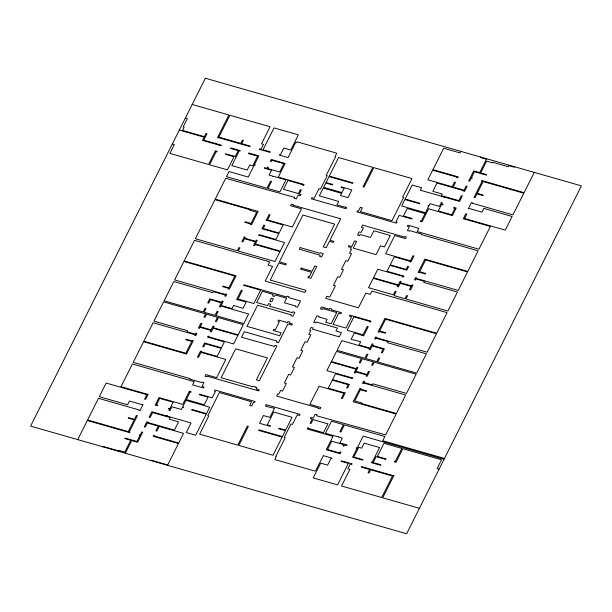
<?xml version="1.0" encoding="UTF-8"?>
<svg xmlns="http://www.w3.org/2000/svg" width="612" height="612" viewBox="0 0 612 612"><rect width="100%" height="100%" fill="white"/><g stroke="black" fill="none" stroke-linecap="round" stroke-linejoin="round"><path stroke-width="0.92" d="M77.724 439.607L87.317 420.513L129.736 432.653L130.004 432.118L129.262 431.904L137.394 415.716L136.4 415.433L134.449 419.312L128.497 417.606L128.229 418.141L134.181 419.847L128.268 431.621L87.593 419.977L98.478 398.305L139.154 409.948L138.955 410.346L139.949 410.637L143.04 404.478L141.846 404.593L129.446 401.044L127.564 404.792L99.282 396.698L106.144 383.051L146.819 394.694L144.6 399.108L145.595 399.399L148.081 394.449L120.992 386.692L132.422 363.949L194.234 381.643L192.619 384.856L203.528 387.977L204.071 386.906L202.082 386.34L203.964 382.592L201.983 382.026L201.715 382.561L189.812 379.149L190.08 378.621L133.225 362.342L143.575 341.741L186.538 354.042L193.262 340.662L192.267 340.379L192 340.915L186.048 339.209L185.773 339.744L191.732 341.45L185.811 353.223L143.843 341.205L153.122 322.746L195.09 334.756L194.823 335.292L195.809 335.575L196.888 333.433L195.894 333.15L195.358 334.221L187.127 331.865L187.662 330.794L153.926 321.139L163.611 301.877L205.578 313.887L203.964 317.1L204.951 317.383L206.565 314.17L217.482 317.299L215.401 321.445L216.388 321.728L218.476 317.582L243.278 324.681L238.167 334.848L213.366 327.749L214.101 326.272L213.114 325.989L211.163 329.868L200.246 326.747L201.861 323.534L200.874 323.251L198.449 328.07L199.443 328.353L199.979 327.282L210.895 330.404L210.291 331.612L211.278 331.895L213.098 328.284L237.9 335.384L233.6 343.944L208.791 336.845L208.998 336.447L208.003 336.156L207.537 337.097L224.397 341.924L221.445 347.807L204.576 342.98L202.763 346.591L203.75 346.882L205.303 343.799L221.177 348.343L217.138 356.375L201.264 351.831L201.47 351.426L200.476 351.143L197.454 357.163L198.441 357.446L200.996 352.367L225.805 359.466L216.663 377.658L205.747 374.536L204.944 376.143L206.925 376.709L207.193 376.173L258.784 390.938L259.32 389.875L256.344 389.018L256.887 387.947L255.893 387.664L256.16 387.128L253.184 386.279L252.917 386.815L221.169 377.726L235.681 348.825L267.436 357.913L256.413 379.853L259.389 380.71L276.861 345.925L274.88 345.359L274.344 346.43L241.503 337.25L244.287 331.704L277.029 341.075L276.494 342.146L278.475 342.712L287.885 323.985L291.855 325.117L292.391 324.046L289.415 323.197L289.95 322.126L287.969 321.56L287.433 322.631L278.498 320.076L277.894 321.277L279.386 321.705L275.354 329.73L273.862 329.302L273.258 330.511L281.199 332.783L279.715 335.72L246.98 326.349L257.598 305.212L291.327 314.874L290.93 315.67L292.911 316.243L294.877 312.334L292.888 311.768L292.406 312.732L269.586 306.199L270.596 304.187L268.607 303.621L267.605 305.633L256.688 302.504L262.334 291.266L273.25 294.395L272.508 295.864L274.49 296.43L275.232 294.961L286.638 298.228L284.358 302.772L295.764 306.038L295.443 306.681L297.424 307.255L300.576 300.989L288.665 297.585L289.071 296.782L287.089 296.208L286.684 297.011L244.02 284.802L243.553 285.735L244.746 285.62L260.62 290.165L253.896 303.544L238.022 299L242.26 290.57L241.266 290.287L236.63 299.52L246.185 301.945L242.964 308.372L233.669 305.403L232.055 308.616L221.146 305.487L223.227 301.341L222.233 301.058L221.628 302.259L209.725 298.855L207.705 302.871L208.7 303.154L210.444 299.673L221.36 302.795L219.41 306.681L220.404 306.964L220.871 306.023L248.656 313.979L243.813 323.61L216.036 315.654L218.117 311.508L217.122 311.225L215.042 315.371L204.125 312.25L206.007 308.502L205.02 308.219L203.138 311.967L164.146 300.806L173.823 281.535L212.815 292.704L213.351 291.633L225.262 295.038L224.788 295.978L225.782 296.262L226.792 294.25L225.797 293.967L225.53 294.502L174.627 279.936L183.906 261.469L234.801 276.043L228.888 287.816L222.936 286.11L222.669 286.645L228.62 288.351L228.352 288.887L229.339 289.17L236.064 275.79L184.174 260.934L194.524 240.332L269.731 261.86L268.094 265.126L272.554 266.404L265.187 281.069L304.875 292.429L305.954 290.287L270.236 280.067L278.835 262.938L285.781 264.927L286.317 263.856L279.37 261.867L302.902 215.042L334.649 224.13L323.22 246.873L326.196 247.73L329.424 241.304L333.395 242.444L333.93 241.373L329.96 240.233L340.716 218.828L293.094 205.196L293.293 204.798L291.312 204.232L290.57 205.701L301.487 208.822L292.345 227.021L267.536 219.922L270.091 214.835L269.104 214.552L266.075 220.572L267.268 220.45L283.142 225.002L279.11 233.027L263.237 228.483L264.782 225.407L263.795 225.117L261.974 228.735L278.843 233.562L275.882 239.445L259.021 234.618L258.547 235.551L259.74 235.436L284.549 242.536L280.242 251.104L255.441 243.997L257.254 240.386L256.26 240.103L255.655 241.304L244.746 238.183L245.282 237.112L244.287 236.829L241.87 241.648L242.865 241.931L244.479 238.718L255.388 241.839L253.575 245.458L254.569 245.741L255.173 244.532L279.975 251.631L275.002 261.538L238.29 251.027L239.904 247.814L238.91 247.531L237.303 250.744L195.335 238.726L214.957 199.665L249.979 209.687L249.711 210.222L256.658 212.211L251.012 223.449L245.06 221.743L244.792 222.278L250.744 223.984L250.476 224.52L251.463 224.803L258.188 211.423L215.225 199.13L225.713 178.26L294.739 197.408L294.265 198.342L296.254 198.915L298.197 195.029L300.438 195.672L300.974 194.601L299.237 194.103L301.311 189.957L300.324 189.666L298.373 193.553L283.494 189.292L287.923 180.464L302.81 184.717L302.611 185.122L303.598 185.405L304.072 184.472L278.276 177.082L285.131 163.442L271.246 159.464L270.366 161.201L271.361 161.484L271.965 160.283L283.876 163.695L279.707 171.987L267.796 168.575L268.408 167.374L267.413 167.091L266.809 168.292L264.575 167.657L264.308 168.193L271.498 170.251L269.081 175.063L273.044 176.202L272.845 176.6L274.038 176.486L285.942 179.89L279.891 191.931L267.987 188.527L271.552 181.435L270.558 181.152L266.993 188.244L226.517 176.654L229.072 171.567L248.22 177.052L254.133 165.278L254.883 165.492L255.15 164.957L254.408 164.743L258.838 155.915L248.671 153L248.395 153.535L257.583 156.167L252.718 165.852L249.734 164.995L247.21 170.029L231.833 165.63L239.223 150.912L239.965 151.126L240.233 150.59L230.808 147.89L230.54 148.425L238.236 150.629L235.276 156.511L225.598 153.742L225.331 154.278L234.013 156.764L227.427 169.876L209.572 164.766L216.158 151.654L216.9 151.868L217.168 151.332L215.432 150.835L208.577 164.475L169.884 153.405L174.321 144.57L172.332 144.004M103.03 446.844L103.214 446.485L118.59 450.883L118.858 450.348L124.81 452.054L130.723 440.28L124.772 438.575L125.039 438.039L136.95 441.451L139.903 435.56L139.161 435.354L139.429 434.818L140.171 435.033L141.716 431.95L142.711 432.233L137.669 442.269L131.718 440.563L125.353 453.232M151.149 460.614L151.332 460.255L167.703 464.944L178.452 443.539L153.153 436.295L153.627 435.362L154.614 435.645L154.415 436.042L178.727 443.004L183.562 433.373L159.258 426.411L156.901 431.093L155.907 430.81L158.263 426.128L147.347 423.007L145.266 427.153L144.271 426.87L146.826 421.783L147.821 422.066L147.614 422.471L174.405 430.137L178.574 421.844L169.249 419.174L170.052 417.568L152.595 412.572L150.108 417.522L149.114 417.239L151.868 411.754L166.257 415.869L166.456 415.464L167.451 415.755L167.244 416.152L191.059 422.969L186.255 432.531L195.679 435.224L206.267 414.163L191.632 409.971L191.9 409.436L206.535 413.628L209.709 407.187L185.949 400.386L182.72 406.812L183.462 407.026L183.195 407.561L182.453 407.347L181.374 409.489L171.949 406.789L170.006 410.667L169.011 410.384L169.616 409.183L168.376 408.824L168.644 408.288L169.884 408.648L173.112 402.222L159.717 398.389L156.488 404.807L157.728 405.167L157.46 405.702L155.226 405.06L158.99 397.571L182.804 404.387L189.391 391.275L191.128 391.772L190.86 392.307L190.118 392.093L186.354 399.59L204.209 404.7L207.973 397.203L199.29 394.725L199.558 394.189L212.211 397.808L215.439 391.389L214.445 391.099L214.98 390.035L255.082 401.51L254.546 402.581L253.552 402.298L251.67 406.047L249.688 405.473L251.57 401.732L219.41 392.522L207.782 415.67L208.768 415.953L199.627 434.145L237.8 445.138L247.37 426.082L248.365 426.365L238.787 445.421L273.021 455.221L282.124 437.098L258.562 430.358L258.83 429.823L282.392 436.57L285.353 430.68L278.651 428.76L278.919 428.224L285.62 430.144L292.069 417.3L273.717 412.044L267.26 424.889L270.489 425.814L270.221 426.35L259.549 423.297L263.451 415.533L269.9 417.384L274.474 408.288L266.251 406.391L266.45 405.993L265.463 405.702L265.998 404.639L300.056 414.385L299.52 415.456L297.287 414.814L292.459 424.422L290.975 423.994L284.175 437.534L285.169 437.817L275.76 456.552L276.249 456.69L274.811 459.558L314.492 470.926L315.647 470.88L323.312 455.626L331.995 458.113L331.727 458.648L330.977 458.434L327.619 465.12L320.673 463.131L313.252 477.911L337.564 484.872L348.35 463.406L341.152 461.341L341.42 460.805L352.091 463.865L351.816 464.401L350.332 463.973L347.914 468.792L349.896 469.358L341.534 486.004L381.712 497.51L392.499 476.044L370.673 469.794L369.059 473.007L368.064 472.724L369.679 469.511L361.241 467.101L361.516 466.566L392.766 475.509L393.96 475.394L382.707 497.793L419.419 508.304M460.851 151.378L460.079 152.924L443.708 148.234L432.952 169.639L458.25 176.883L457.784 177.817L456.789 177.534L456.988 177.136L432.684 170.174L427.842 179.806L452.153 186.767L454.502 182.085L455.496 182.368L453.148 187.05L464.057 190.179L466.145 186.025L467.132 186.316L464.577 191.395L463.59 191.112L463.789 190.707L436.999 183.042L432.837 191.334L442.162 194.004L441.351 195.611L458.816 200.614L461.303 195.664L462.297 195.947L459.536 201.432L445.154 197.309L443.96 197.431L444.159 197.026L420.352 190.21L421.599 187.731L412.159 185.046L405.144 199.015L419.778 203.207L419.511 203.742L404.876 199.55L401.648 205.976L425.462 212.792L428.683 206.366L427.941 206.16L428.209 205.624L428.951 205.831L430.029 203.697L439.454 206.389L441.405 202.511L442.399 202.794L441.795 204.003L443.034 204.354L442.767 204.89L441.52 204.538L438.299 210.956L451.694 214.789L454.915 208.371L453.676 208.011L453.943 207.483L456.177 208.118L452.413 215.608L428.599 208.791L422.012 221.904L420.276 221.406L420.551 220.871L421.293 221.085L425.057 213.596L407.194 208.478L403.43 215.975L412.113 218.461L411.845 218.997L399.192 215.37L395.972 221.796L396.959 222.08L396.423 223.15L356.934 211.844L357.477 210.773L358.464 211.056L360.346 207.315L362.335 207.881L360.453 211.63L392.001 220.657L403.629 197.515L402.635 197.232L412.014 178.559L373.817 167.627L364.033 187.096L363.046 186.813L372.823 167.344L338.597 157.544L329.287 176.08L352.849 182.827L352.581 183.363L329.019 176.616L326.058 182.498L332.752 184.419L332.484 184.954L325.791 183.034L323.641 187.318L341.993 192.573L344.143 188.289L340.922 187.364L341.19 186.828L351.854 189.888L347.96 197.645L340.517 195.511L341.603 193.354L323.243 188.098L319.334 195.878L338.681 201.417L336.937 204.898L344.579 207.085L345.772 206.963L345.566 207.369L346.56 207.652L346.025 208.723L311.347 198.793L311.89 197.722L314.117 198.365L318.944 188.756L320.428 189.185L327.236 175.644L326.242 175.361L335.651 156.634L335.154 156.488L336.807 153.207L297.118 141.846L296.743 142.588L295.757 142.305L288.091 157.559L279.409 155.065L279.676 154.53L280.426 154.744L283.784 148.058L290.731 150.047L298.358 134.854L274.054 127.9L263.061 149.779L270.252 151.837L269.984 152.373L259.32 149.32L259.587 148.785L261.079 149.206L263.497 144.394L261.508 143.82L270.083 126.76L229.898 115.263L218.905 137.134L240.73 143.384L242.344 140.171L243.339 140.454L241.725 143.667L250.163 146.084L249.895 146.62L218.637 137.669L217.444 137.792L228.903 114.972L192.199 104.468M480.695 157.055L480.458 157.529L486.41 159.235L479.693 172.615L473.734 170.909L468.693 180.945L469.687 181.228L471.232 178.153L471.974 178.367L472.25 177.832L471.5 177.618L474.461 171.727L486.364 175.139L486.632 174.604L480.68 172.898L486.594 161.124L492.553 162.83L492.813 162.302L508.197 166.701L508.733 165.63L514.195 167.191L514.432 166.716M534.276 172.393L524.086 192.665L481.675 180.525L481.407 181.06L482.149 181.274L474.017 197.462L475.004 197.745L476.955 193.866L482.906 195.572L483.174 195.037L477.222 193.331L483.136 181.557L523.818 193.201L512.933 214.873L472.25 203.23L472.456 202.832L471.462 202.549L468.371 208.7L469.565 208.585L481.965 212.135L483.847 208.386L512.122 216.48L505.267 230.127L464.592 218.484L466.803 214.07L465.816 213.787L463.33 218.736L490.365 226.471L478.936 249.214L417.177 231.535L418.792 228.33L407.875 225.201L407.332 226.272L409.321 226.838L407.439 230.586L409.428 231.152L409.696 230.617L421.599 234.029L421.331 234.564L478.133 250.821L467.782 271.422L424.866 259.144L418.149 272.516L419.144 272.807L419.411 272.271L425.363 273.969L425.631 273.434L419.679 271.736L425.592 259.962L467.514 271.957L458.235 290.425L416.321 278.422L416.588 277.886L415.594 277.603L414.515 279.745L415.51 280.028L416.045 278.957L424.284 281.313L423.749 282.384L457.432 292.031L447.885 311.026L405.963 299.023L407.577 295.818L406.59 295.527L404.976 298.74L394.059 295.619L396.148 291.473L395.153 291.182L393.34 294.8L368.531 287.694L373.236 278.33L398.045 285.429L397.44 286.638L398.427 286.921L400.24 283.31L411.157 286.431L409.543 289.644L410.537 289.927L412.955 285.108L411.968 284.825L411.425 285.896L400.516 282.775L401.12 281.566L400.126 281.283L398.313 284.901L373.504 277.794L377.811 269.234L402.612 276.333L402.413 276.739L403.4 277.022L403.874 276.081L387.006 271.254L389.966 265.371L406.835 270.198L408.648 266.587L407.653 266.304L406.108 269.379L390.234 264.835L394.266 256.81L410.139 261.355L409.941 261.752L410.927 262.035L413.957 256.015L412.962 255.732L410.407 260.819L385.606 253.72L394.748 235.521L405.657 238.649L406.467 237.043L404.486 236.469L404.211 237.005L362.541 225.078L361.401 227.35L363.383 227.924L361.103 232.468L359.114 231.902L357.569 234.977L359.55 235.543L360.093 234.48L370.512 237.456L373.871 230.77L390.242 235.459L384.458 246.965L380.488 245.825L376.059 254.653L353.239 248.12L356.597 241.434L354.616 240.868L351.785 246.483L348.809 245.634L348.274 246.705L351.25 247.554L350.447 249.16L351.433 249.444L349.574 253.192L351.533 253.758L347.769 261.248L345.803 260.681L341.511 269.249L343.462 269.808L339.698 277.297L337.732 276.739L333.441 285.307L335.399 285.865L329.753 297.103L326.785 296.254L325.706 298.396L358.448 307.767L365.815 293.102L370.283 294.38L371.92 291.113L447.081 312.633L436.731 333.234L384.887 318.393L378.101 331.903L379.088 332.186L379.425 331.52L385.376 333.226L385.652 332.691L379.692 330.985L385.614 319.212L436.455 333.769L427.184 352.229L376.334 337.671L376.533 337.273L375.546 336.99L374.674 338.727L375.661 339.01L376.066 338.207L387.97 341.618L387.434 342.689L426.373 353.835L416.696 373.098L377.757 361.952L379.639 358.204L378.644 357.921L376.762 361.669L365.854 358.54L367.934 354.394L366.94 354.111L364.859 358.257L337.074 350.309L341.917 340.677L369.694 348.626L369.227 349.567L370.222 349.85L372.165 345.971L383.081 349.092L381.337 352.573L382.324 352.856L384.344 348.84L372.44 345.436L373.106 344.097L372.119 343.814L369.969 348.09L359.053 344.969L360.667 341.756L351.104 339.323L354.333 332.905L363.62 335.873L368.263 326.64L367.269 326.357L363.031 334.787L347.157 330.243L353.881 316.863L369.755 321.407L369.556 321.805L370.543 322.088L371.017 321.155L349.934 315.119L349.398 316.19L351.625 316.832L345.979 328.07L333.081 324.375L338.727 313.137L340.961 313.772L341.496 312.709L331.329 309.794L331.735 308.991L329.746 308.425L329.348 309.228L321.407 306.956L320.451 308.853L322.44 309.42L322.853 308.593L336.745 312.571L331.1 323.809L325.645 322.241L327.122 319.303L318.691 316.886L318.944 316.381L316.962 315.807L313.681 322.34L315.662 322.907L316.136 321.973L337.464 328.078L335.988 331.023L341.442 332.584L339.293 336.86L312.502 329.195L313.107 327.994L311.125 327.42L309.71 330.235L310.705 330.518L308.846 334.267L310.804 334.833L307.04 342.322L305.067 341.756L300.775 350.324L302.741 350.883L298.977 358.38L297.004 357.813L292.444 366.909L294.41 367.475L290.646 374.965L288.673 374.399L284.381 382.967L286.339 383.525L282.576 391.022L280.602 390.456L278.712 394.197L277.718 393.914L276.647 396.056L318.317 407.982L318.118 408.38L320.099 408.946L320.833 407.477L309.924 404.356L319.066 386.164L343.868 393.264L341.312 398.343L342.307 398.626L345.329 392.606L344.135 392.728L328.262 388.184L332.293 380.151L348.167 384.703L346.622 387.779L347.616 388.062L349.429 384.451L332.561 379.624L335.521 373.733L352.39 378.56L352.856 377.627L351.663 377.742L326.862 370.642L331.161 362.082L355.97 369.181L354.149 372.792L355.144 373.075L355.748 371.874L366.665 374.995L366.121 376.066L367.116 376.349L369.533 371.538L368.546 371.255L366.932 374.46L356.016 371.339L357.966 367.46L356.972 367.177L356.238 368.646L331.429 361.547L336.539 351.38L361.34 358.479L359.259 362.625L360.254 362.908L362.335 358.762L373.251 361.883L371.637 365.096L372.632 365.379L374.238 362.174L416.16 374.169L406.483 393.432L372.8 383.793L372.257 384.864L364.025 382.508L364.561 381.437L363.574 381.154L362.495 383.288L363.49 383.579L363.757 383.043L405.672 395.038L396.4 413.505L361.424 403.492L361.692 402.956L354.746 400.967L360.399 389.729L366.351 391.435L366.619 390.9L360.667 389.194L360.935 388.658L359.94 388.375L353.223 401.755L396.132 414.041L385.644 434.91L316.672 415.778L317.138 414.837L315.157 414.27L313.206 418.149L310.973 417.506L310.429 418.577L312.158 419.075L310.085 423.19L311.08 423.473L313.03 419.595L327.925 423.856L323.488 432.684L308.601 428.423L308.792 428.025L307.805 427.734L307.178 428.974L332.989 436.364L326.272 449.743L340.157 453.722L340.945 452.153L339.951 451.87L339.438 452.895L327.527 449.491L331.696 441.198L343.6 444.603L342.911 445.98L343.906 446.263L344.594 444.886L346.828 445.528L347.096 444.993L339.905 442.935L342.322 438.116L338.36 436.983L338.581 436.547L337.38 436.662L325.477 433.258L331.528 421.217L343.439 424.621L339.874 431.712L340.869 432.003L344.411 424.942L384.841 436.509L382.714 440.747L444.473 458.426M185.375 118.047L187.356 118.621L183.195 126.914L184.181 127.197L182.567 130.41L204.393 136.652L206.007 133.447L207.001 133.73L203.773 140.148L214.69 143.277L215.883 143.162L215.676 143.56L221.383 145.189L221.116 145.725L202.511 140.4L204.125 137.187L179.324 130.088M444.044 459.275L363.184 436.127L357.27 447.908L356.521 447.693L356.253 448.229L357.003 448.443L352.566 457.263L362.732 460.178L363.008 459.643L353.828 457.019L358.693 447.326L361.669 448.183L364.194 443.149L379.578 447.556L372.18 462.267L371.438 462.06L371.17 462.596L380.595 465.288L380.863 464.753L373.175 462.557L376.128 456.667L385.805 459.436L386.073 458.901L377.39 456.414L383.976 443.302L401.839 448.42L395.253 461.532L394.511 461.318L394.235 461.853L395.972 462.351L402.834 448.703L441.527 459.78L437.09 468.608L439.072 469.174M205.372 78.244L30.6 426.113L406.628 533.756L581.4 185.887L205.372 78.244M271.3 298.274L269.823 301.211L271.805 301.785L273.281 298.84L271.3 298.274M300.155 247.615L299.345 249.222L320.183 255.189L319.586 256.367L321.575 256.933L323.243 253.613L320.267 252.764L319.992 253.299L300.155 247.615M301.203 268.117L300.66 269.188L311.577 272.309L309.351 276.739L308.356 276.456L307.821 277.527L310.797 278.376L316.733 266.564L314.752 265.998L312.112 271.238L301.203 268.117"/></g></svg>
